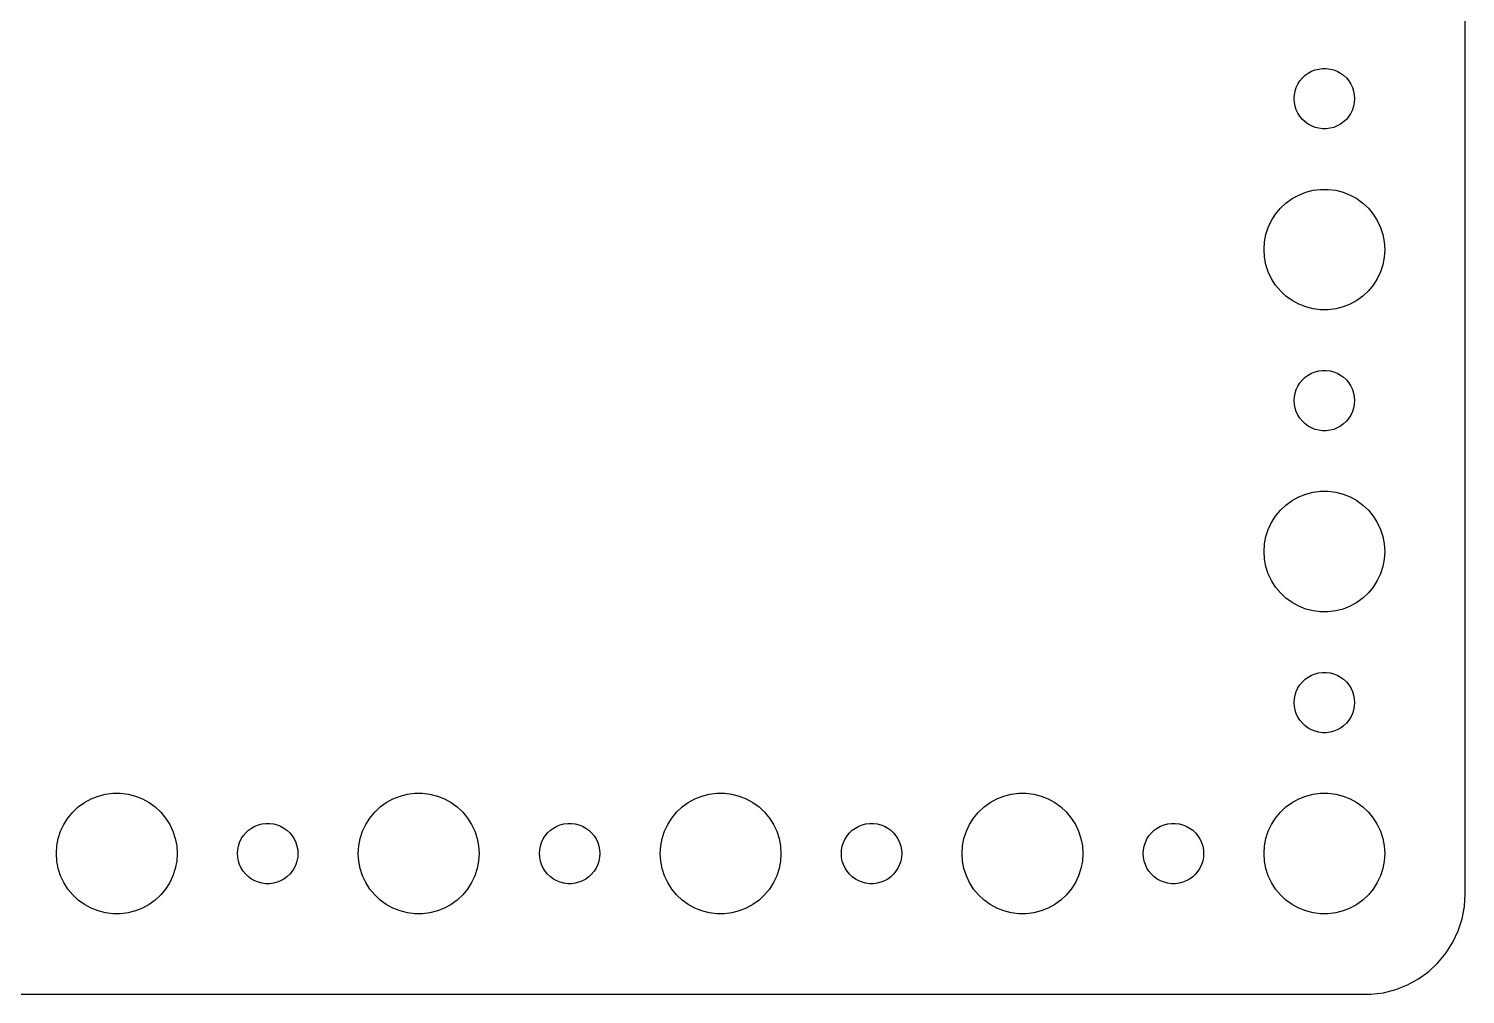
# Model space of a CAD drawing. Header units: metres. Extents: x -134 to 134, y 518 to 1078.
# Drawn here: x 63.1 to 134.5, y 974 to 1022 of the extents above; entities that cross this region are included whole.
import ezdxf

# ---------------------------------------------------------------- set-up
doc = ezdxf.new("R2010")
doc.units = ezdxf.units.M

msp = doc.modelspace()

# ---------------------------------------------------------------- linework, layer by layer
for p, q in [((134.5, 979), (134.5, 1073)), ((127.036, 1019.93), (127.219, 1019.97)), ((127.219, 1019.97), (127.406, 1020)), ((127.406, 1020), (127.594, 1020)), ((127.594, 1020), (127.781, 1019.97)), ((127.781, 1019.97), (127.964, 1019.93)), ((126.186, 1019.22), (126.286, 1019.38)), ((126.286, 1019.38), (126.407, 1019.53)), ((126.407, 1019.53), (126.544, 1019.66)), ((126.544, 1019.66), (126.696, 1019.77)), ((126.696, 1019.77), (126.861, 1019.86)), ((126.861, 1019.86), (127.036, 1019.93)), ((127.964, 1019.93), (128.139, 1019.86)), ((128.139, 1019.86), (128.304, 1019.77)), ((128.304, 1019.77), (128.456, 1019.66)), ((128.456, 1019.66), (128.593, 1019.53)), ((128.593, 1019.53), (128.714, 1019.38)), ((128.714, 1019.38), (128.814, 1019.22)), ((126, 1018.5), (126.012, 1018.69)), ((126.012, 1018.69), (126.047, 1018.87)), ((126.047, 1018.87), (126.105, 1019.05)), ((126.105, 1019.05), (126.186, 1019.22)), ((128.814, 1019.22), (128.895, 1019.05)), ((128.895, 1019.05), (128.953, 1018.87)), ((128.953, 1018.87), (128.988, 1018.69)), ((128.988, 1018.69), (129, 1018.5)), ((126.012, 1018.31), (126, 1018.5)), ((126.047, 1018.13), (126.012, 1018.31)), ((126.105, 1017.95), (126.047, 1018.13)), ((126.186, 1017.78), (126.105, 1017.95)), ((128.895, 1017.95), (128.814, 1017.78)), ((128.953, 1018.13), (128.895, 1017.95)), ((128.988, 1018.31), (128.953, 1018.13)), ((129, 1018.5), (128.988, 1018.31)), ((126.286, 1017.62), (126.186, 1017.78)), ((126.407, 1017.47), (126.286, 1017.62)), ((126.544, 1017.34), (126.407, 1017.47)), ((126.696, 1017.23), (126.544, 1017.34)), ((126.861, 1017.14), (126.696, 1017.23)), ((127.036, 1017.07), (126.861, 1017.14)), ((128.139, 1017.14), (127.964, 1017.07)), ((128.304, 1017.23), (128.139, 1017.14)), ((128.456, 1017.34), (128.304, 1017.23)), ((128.593, 1017.47), (128.456, 1017.34)), ((128.714, 1017.62), (128.593, 1017.47)), ((128.814, 1017.78), (128.714, 1017.62)), ((127.219, 1017.03), (127.036, 1017.07)), ((127.406, 1017), (127.219, 1017.03)), ((127.594, 1017), (127.406, 1017)), ((127.781, 1017.03), (127.594, 1017)), ((127.964, 1017.07), (127.781, 1017.03)), ((125.588, 1013.31), (125.893, 1013.53)), ((125.893, 1013.53), (126.223, 1013.71)), ((126.223, 1013.71), (126.573, 1013.85)), ((126.573, 1013.85), (126.938, 1013.95)), ((126.938, 1013.95), (127.312, 1013.99)), ((127.312, 1013.99), (127.688, 1013.99)), ((127.688, 1013.99), (128.062, 1013.95)), ((128.062, 1013.95), (128.427, 1013.85)), ((128.427, 1013.85), (128.777, 1013.71)), ((128.777, 1013.71), (129.107, 1013.53)), ((129.107, 1013.53), (129.412, 1013.31)), ((125.073, 1012.76), (125.313, 1013.05)), ((125.313, 1013.05), (125.588, 1013.31)), ((129.412, 1013.31), (129.687, 1013.05)), ((129.687, 1013.05), (129.927, 1012.76)), ((124.594, 1011.75), (124.711, 1012.1)), ((124.711, 1012.1), (124.871, 1012.45)), ((124.871, 1012.45), (125.073, 1012.76)), ((129.927, 1012.76), (130.129, 1012.45)), ((130.129, 1012.45), (130.289, 1012.1)), ((130.289, 1012.1), (130.406, 1011.75)), ((124.524, 1011.38), (124.594, 1011.75)), ((130.406, 1011.75), (130.476, 1011.38)), ((124.5, 1011), (124.524, 1011.38)), ((124.524, 1010.62), (124.5, 1011)), ((130.476, 1011.38), (130.5, 1011)), ((130.5, 1011), (130.476, 1010.62)), ((124.594, 1010.25), (124.524, 1010.62)), ((124.711, 1009.9), (124.594, 1010.25)), ((130.406, 1010.25), (130.289, 1009.9)), ((130.476, 1010.62), (130.406, 1010.25)), ((124.871, 1009.55), (124.711, 1009.9)), ((125.073, 1009.24), (124.871, 1009.55)), ((130.129, 1009.55), (129.927, 1009.24)), ((130.289, 1009.9), (130.129, 1009.55)), ((125.313, 1008.95), (125.073, 1009.24)), ((125.588, 1008.69), (125.313, 1008.95)), ((125.893, 1008.47), (125.588, 1008.69)), ((129.412, 1008.69), (129.107, 1008.47)), ((129.687, 1008.95), (129.412, 1008.69)), ((129.927, 1009.24), (129.687, 1008.95)), ((126.223, 1008.29), (125.893, 1008.47)), ((126.573, 1008.15), (126.223, 1008.29)), ((126.938, 1008.05), (126.573, 1008.15)), ((127.312, 1008.01), (126.938, 1008.05)), ((127.688, 1008.01), (127.312, 1008.01)), ((128.062, 1008.05), (127.688, 1008.01)), ((128.427, 1008.15), (128.062, 1008.05)), ((128.777, 1008.29), (128.427, 1008.15)), ((129.107, 1008.47), (128.777, 1008.29)), ((127.036, 1004.93), (127.219, 1004.97)), ((127.219, 1004.97), (127.406, 1005)), ((127.406, 1005), (127.594, 1005)), ((127.594, 1005), (127.781, 1004.97)), ((127.781, 1004.97), (127.964, 1004.93)), ((126.186, 1004.22), (126.286, 1004.38)), ((126.286, 1004.38), (126.407, 1004.53)), ((126.407, 1004.53), (126.544, 1004.66)), ((126.544, 1004.66), (126.696, 1004.77)), ((126.696, 1004.77), (126.861, 1004.86)), ((126.861, 1004.86), (127.036, 1004.93)), ((127.964, 1004.93), (128.139, 1004.86)), ((128.139, 1004.86), (128.304, 1004.77)), ((128.304, 1004.77), (128.456, 1004.66)), ((128.456, 1004.66), (128.593, 1004.53)), ((128.593, 1004.53), (128.714, 1004.38)), ((128.714, 1004.38), (128.814, 1004.22)), ((126, 1003.5), (126.012, 1003.69)), ((126.012, 1003.69), (126.047, 1003.87)), ((126.047, 1003.87), (126.105, 1004.05)), ((126.105, 1004.05), (126.186, 1004.22)), ((128.814, 1004.22), (128.895, 1004.05)), ((128.895, 1004.05), (128.953, 1003.87)), ((128.953, 1003.87), (128.988, 1003.69)), ((128.988, 1003.69), (129, 1003.5)), ((126.012, 1003.31), (126, 1003.5)), ((126.047, 1003.13), (126.012, 1003.31)), ((126.105, 1002.95), (126.047, 1003.13)), ((126.186, 1002.78), (126.105, 1002.95)), ((128.895, 1002.95), (128.814, 1002.78)), ((128.953, 1003.13), (128.895, 1002.95)), ((128.988, 1003.31), (128.953, 1003.13)), ((129, 1003.5), (128.988, 1003.31)), ((126.286, 1002.62), (126.186, 1002.78)), ((126.407, 1002.47), (126.286, 1002.62)), ((126.544, 1002.34), (126.407, 1002.47)), ((126.696, 1002.23), (126.544, 1002.34)), ((126.861, 1002.14), (126.696, 1002.23)), ((127.036, 1002.07), (126.861, 1002.14)), ((128.139, 1002.14), (127.964, 1002.07)), ((128.304, 1002.23), (128.139, 1002.14)), ((128.456, 1002.34), (128.304, 1002.23)), ((128.593, 1002.47), (128.456, 1002.34)), ((128.714, 1002.62), (128.593, 1002.47)), ((128.814, 1002.78), (128.714, 1002.62)), ((127.219, 1002.03), (127.036, 1002.07)), ((127.406, 1002), (127.219, 1002.03)), ((127.594, 1002), (127.406, 1002)), ((127.781, 1002.03), (127.594, 1002)), ((127.964, 1002.07), (127.781, 1002.03)), ((125.893, 998.533), (126.223, 998.714)), ((126.223, 998.714), (126.573, 998.853)), ((126.573, 998.853), (126.938, 998.947)), ((126.938, 998.947), (127.312, 998.994)), ((127.312, 998.994), (127.688, 998.994)), ((127.688, 998.994), (128.062, 998.947)), ((128.062, 998.947), (128.427, 998.853)), ((128.427, 998.853), (128.777, 998.714)), ((128.777, 998.714), (129.107, 998.533)), ((125.073, 997.763), (125.313, 998.054)), ((125.313, 998.054), (125.588, 998.312)), ((125.588, 998.312), (125.893, 998.533)), ((129.107, 998.533), (129.412, 998.312)), ((129.412, 998.312), (129.687, 998.054)), ((129.687, 998.054), (129.927, 997.763)), ((124.711, 997.104), (124.871, 997.445)), ((124.871, 997.445), (125.073, 997.763)), ((129.927, 997.763), (130.129, 997.445)), ((130.129, 997.445), (130.289, 997.104)), ((124.524, 996.376), (124.594, 996.746)), ((124.594, 996.746), (124.711, 997.104)), ((130.289, 997.104), (130.406, 996.746)), ((130.406, 996.746), (130.476, 996.376)), ((124.5, 996), (124.524, 996.376)), ((124.524, 995.624), (124.5, 996)), ((130.476, 996.376), (130.5, 996)), ((130.5, 996), (130.476, 995.624)), ((124.594, 995.254), (124.524, 995.624)), ((124.711, 994.896), (124.594, 995.254)), ((130.406, 995.254), (130.289, 994.896)), ((130.476, 995.624), (130.406, 995.254)), ((124.871, 994.555), (124.711, 994.896)), ((125.073, 994.237), (124.871, 994.555)), ((130.129, 994.555), (129.927, 994.237)), ((130.289, 994.896), (130.129, 994.555)), ((125.313, 993.946), (125.073, 994.237)), ((125.588, 993.688), (125.313, 993.946)), ((125.893, 993.467), (125.588, 993.688)), ((129.412, 993.688), (129.107, 993.467)), ((129.687, 993.946), (129.412, 993.688)), ((129.927, 994.237), (129.687, 993.946)), ((126.223, 993.286), (125.893, 993.467)), ((126.573, 993.147), (126.223, 993.286)), ((126.938, 993.053), (126.573, 993.147)), ((127.312, 993.006), (126.938, 993.053)), ((127.688, 993.006), (127.312, 993.006)), ((128.062, 993.053), (127.688, 993.006)), ((128.427, 993.147), (128.062, 993.053)), ((128.777, 993.286), (128.427, 993.147)), ((129.107, 993.467), (128.777, 993.286)), ((127.036, 989.927), (127.219, 989.973)), ((127.219, 989.973), (127.406, 989.997)), ((127.406, 989.997), (127.594, 989.997)), ((127.594, 989.997), (127.781, 989.973)), ((127.781, 989.973), (127.964, 989.927)), ((126.186, 989.223), (126.286, 989.382)), ((126.286, 989.382), (126.407, 989.527)), ((126.407, 989.527), (126.544, 989.656)), ((126.544, 989.656), (126.696, 989.766)), ((126.696, 989.766), (126.861, 989.857)), ((126.861, 989.857), (127.036, 989.927)), ((127.964, 989.927), (128.139, 989.857)), ((128.139, 989.857), (128.304, 989.766)), ((128.304, 989.766), (128.456, 989.656)), ((128.456, 989.656), (128.593, 989.527)), ((128.593, 989.527), (128.714, 989.382)), ((128.714, 989.382), (128.814, 989.223)), ((126, 988.5), (126.012, 988.688)), ((126.012, 988.688), (126.047, 988.873)), ((126.047, 988.873), (126.105, 989.052)), ((126.105, 989.052), (126.186, 989.223)), ((128.814, 989.223), (128.895, 989.052)), ((128.895, 989.052), (128.953, 988.873)), ((128.953, 988.873), (128.988, 988.688)), ((128.988, 988.688), (129, 988.5)), ((126.012, 988.312), (126, 988.5)), ((126.047, 988.127), (126.012, 988.312)), ((126.105, 987.948), (126.047, 988.127)), ((126.186, 987.777), (126.105, 987.948)), ((128.895, 987.948), (128.814, 987.777)), ((128.953, 988.127), (128.895, 987.948)), ((128.988, 988.312), (128.953, 988.127)), ((129, 988.5), (128.988, 988.312)), ((126.286, 987.618), (126.186, 987.777)), ((126.407, 987.473), (126.286, 987.618)), ((126.544, 987.344), (126.407, 987.473)), ((126.696, 987.234), (126.544, 987.344)), ((126.861, 987.143), (126.696, 987.234)), ((127.036, 987.073), (126.861, 987.143)), ((128.139, 987.143), (127.964, 987.073)), ((128.304, 987.234), (128.139, 987.143)), ((128.456, 987.344), (128.304, 987.234)), ((128.593, 987.473), (128.456, 987.344)), ((128.714, 987.618), (128.593, 987.473)), ((128.814, 987.777), (128.714, 987.618)), ((127.219, 987.027), (127.036, 987.073)), ((127.406, 987.003), (127.219, 987.027)), ((127.594, 987.003), (127.406, 987.003)), ((127.781, 987.027), (127.594, 987.003)), ((127.964, 987.073), (127.781, 987.027)), ((65.8925, 983.533), (66.2227, 983.714)), ((66.2227, 983.714), (66.573, 983.853)), ((66.573, 983.853), (66.9379, 983.947)), ((66.9379, 983.947), (67.3116, 983.994)), ((67.3116, 983.994), (67.6884, 983.994)), ((67.6884, 983.994), (68.0621, 983.947)), ((68.0621, 983.947), (68.427, 983.853)), ((68.427, 983.853), (68.7773, 983.714)), ((68.7773, 983.714), (69.1075, 983.533)), ((80.8925, 983.533), (81.2227, 983.714)), ((81.2227, 983.714), (81.573, 983.853)), ((81.573, 983.853), (81.9379, 983.947)), ((81.9379, 983.947), (82.3116, 983.994)), ((82.3116, 983.994), (82.6884, 983.994)), ((82.6884, 983.994), (83.0621, 983.947)), ((83.0621, 983.947), (83.427, 983.853)), ((83.427, 983.853), (83.7773, 983.714)), ((83.7773, 983.714), (84.1075, 983.533)), ((95.8925, 983.533), (96.2227, 983.714)), ((96.2227, 983.714), (96.573, 983.853)), ((96.573, 983.853), (96.9379, 983.947)), ((96.9379, 983.947), (97.3116, 983.994)), ((97.3116, 983.994), (97.6884, 983.994)), ((97.6884, 983.994), (98.0621, 983.947)), ((98.0621, 983.947), (98.427, 983.853)), ((98.427, 983.853), (98.7773, 983.714)), ((98.7773, 983.714), (99.1075, 983.533)), ((110.893, 983.533), (111.223, 983.714)), ((111.223, 983.714), (111.573, 983.853)), ((111.573, 983.853), (111.938, 983.947)), ((111.938, 983.947), (112.312, 983.994)), ((112.312, 983.994), (112.688, 983.994)), ((112.688, 983.994), (113.062, 983.947)), ((113.062, 983.947), (113.427, 983.853)), ((113.427, 983.853), (113.777, 983.714)), ((113.777, 983.714), (114.107, 983.533)), ((125.893, 983.533), (126.223, 983.714)), ((126.223, 983.714), (126.573, 983.853)), ((126.573, 983.853), (126.938, 983.947)), ((126.938, 983.947), (127.312, 983.994)), ((127.312, 983.994), (127.688, 983.994)), ((127.688, 983.994), (128.062, 983.947)), ((128.062, 983.947), (128.427, 983.853)), ((128.427, 983.853), (128.777, 983.714)), ((128.777, 983.714), (129.107, 983.533)), ((65.073, 982.763), (65.3131, 983.054)), ((65.3131, 983.054), (65.5877, 983.312)), ((65.5877, 983.312), (65.8925, 983.533)), ((69.1075, 983.533), (69.4123, 983.312)), ((69.4123, 983.312), (69.6869, 983.054)), ((69.6869, 983.054), (69.927, 982.763)), ((80.073, 982.763), (80.3131, 983.054)), ((80.3131, 983.054), (80.5877, 983.312)), ((80.5877, 983.312), (80.8925, 983.533)), ((84.1075, 983.533), (84.4123, 983.312)), ((84.4123, 983.312), (84.6869, 983.054)), ((84.6869, 983.054), (84.927, 982.763)), ((95.073, 982.763), (95.3131, 983.054)), ((95.3131, 983.054), (95.5877, 983.312)), ((95.5877, 983.312), (95.8925, 983.533)), ((99.1075, 983.533), (99.4123, 983.312)), ((99.4123, 983.312), (99.6869, 983.054)), ((99.6869, 983.054), (99.927, 982.763)), ((110.073, 982.763), (110.313, 983.054)), ((110.313, 983.054), (110.588, 983.312)), ((110.588, 983.312), (110.893, 983.533)), ((114.107, 983.533), (114.412, 983.312)), ((114.412, 983.312), (114.687, 983.054)), ((114.687, 983.054), (114.927, 982.763)), ((125.073, 982.763), (125.313, 983.054)), ((125.313, 983.054), (125.588, 983.312)), ((125.588, 983.312), (125.893, 983.533)), ((129.107, 983.533), (129.412, 983.312)), ((129.412, 983.312), (129.687, 983.054)), ((129.687, 983.054), (129.927, 982.763)), ((64.7107, 982.104), (64.8711, 982.445)), ((64.8711, 982.445), (65.073, 982.763)), ((69.927, 982.763), (70.1289, 982.445)), ((70.1289, 982.445), (70.2893, 982.104)), ((73.9065, 982.027), (74.0439, 982.156)), ((74.0439, 982.156), (74.1963, 982.266)), ((74.1963, 982.266), (74.3613, 982.357)), ((74.3613, 982.357), (74.5365, 982.427)), ((74.5365, 982.427), (74.7189, 982.473)), ((74.7189, 982.473), (74.9058, 982.497)), ((74.9058, 982.497), (75.0942, 982.497)), ((75.0942, 982.497), (75.2811, 982.473)), ((75.2811, 982.473), (75.4635, 982.427)), ((75.4635, 982.427), (75.6387, 982.357)), ((75.6387, 982.357), (75.8037, 982.266)), ((75.8037, 982.266), (75.9561, 982.156)), ((75.9561, 982.156), (76.0934, 982.027)), ((79.7107, 982.104), (79.8711, 982.445)), ((79.8711, 982.445), (80.073, 982.763)), ((84.927, 982.763), (85.1289, 982.445)), ((85.1289, 982.445), (85.2893, 982.104)), ((88.9065, 982.027), (89.0439, 982.156)), ((89.0439, 982.156), (89.1963, 982.266)), ((89.1963, 982.266), (89.3613, 982.357)), ((89.3613, 982.357), (89.5365, 982.427)), ((89.5365, 982.427), (89.7189, 982.473)), ((89.7189, 982.473), (89.9058, 982.497)), ((89.9058, 982.497), (90.0942, 982.497)), ((90.0942, 982.497), (90.2811, 982.473)), ((90.2811, 982.473), (90.4635, 982.427)), ((90.4635, 982.427), (90.6387, 982.357)), ((90.6387, 982.357), (90.8037, 982.266)), ((90.8037, 982.266), (90.9561, 982.156)), ((90.9561, 982.156), (91.0934, 982.027)), ((94.7107, 982.104), (94.8711, 982.445)), ((94.8711, 982.445), (95.073, 982.763)), ((99.927, 982.763), (100.129, 982.445)), ((100.129, 982.445), (100.289, 982.104)), ((103.907, 982.027), (104.044, 982.156)), ((104.044, 982.156), (104.196, 982.266)), ((104.196, 982.266), (104.361, 982.357)), ((104.361, 982.357), (104.536, 982.427)), ((104.536, 982.427), (104.719, 982.473)), ((104.719, 982.473), (104.906, 982.497)), ((104.906, 982.497), (105.094, 982.497)), ((105.094, 982.497), (105.281, 982.473)), ((105.281, 982.473), (105.464, 982.427)), ((105.464, 982.427), (105.639, 982.357)), ((105.639, 982.357), (105.804, 982.266)), ((105.804, 982.266), (105.956, 982.156)), ((105.956, 982.156), (106.093, 982.027)), ((109.711, 982.104), (109.871, 982.445)), ((109.871, 982.445), (110.073, 982.763)), ((114.927, 982.763), (115.129, 982.445)), ((115.129, 982.445), (115.289, 982.104)), ((118.907, 982.027), (119.044, 982.156)), ((119.044, 982.156), (119.196, 982.266)), ((119.196, 982.266), (119.361, 982.357)), ((119.361, 982.357), (119.536, 982.427)), ((119.536, 982.427), (119.719, 982.473)), ((119.719, 982.473), (119.906, 982.497)), ((119.906, 982.497), (120.094, 982.497)), ((120.094, 982.497), (120.281, 982.473)), ((120.281, 982.473), (120.464, 982.427)), ((120.464, 982.427), (120.639, 982.357)), ((120.639, 982.357), (120.804, 982.266)), ((120.804, 982.266), (120.956, 982.156)), ((120.956, 982.156), (121.093, 982.027)), ((124.711, 982.104), (124.871, 982.445)), ((124.871, 982.445), (125.073, 982.763)), ((129.927, 982.763), (130.129, 982.445)), ((130.129, 982.445), (130.289, 982.104)), ((64.5237, 981.376), (64.5943, 981.746)), ((64.5943, 981.746), (64.7107, 982.104)), ((70.2893, 982.104), (70.4057, 981.746)), ((70.4057, 981.746), (70.4763, 981.376)), ((73.5471, 981.373), (73.6053, 981.552)), ((73.6053, 981.552), (73.6855, 981.723)), ((73.6855, 981.723), (73.7865, 981.882)), ((73.7865, 981.882), (73.9065, 982.027)), ((76.0934, 982.027), (76.2135, 981.882)), ((76.2135, 981.882), (76.3145, 981.723)), ((76.3145, 981.723), (76.3947, 981.552)), ((76.3947, 981.552), (76.4529, 981.373)), ((79.5237, 981.376), (79.5943, 981.746)), ((79.5943, 981.746), (79.7107, 982.104)), ((85.2893, 982.104), (85.4057, 981.746)), ((85.4057, 981.746), (85.4763, 981.376)), ((88.5471, 981.373), (88.6053, 981.552)), ((88.6053, 981.552), (88.6855, 981.723)), ((88.6855, 981.723), (88.7865, 981.882)), ((88.7865, 981.882), (88.9065, 982.027)), ((91.0934, 982.027), (91.2135, 981.882)), ((91.2135, 981.882), (91.3145, 981.723)), ((91.3145, 981.723), (91.3947, 981.552)), ((91.3947, 981.552), (91.4529, 981.373)), ((94.5237, 981.376), (94.5943, 981.746)), ((94.5943, 981.746), (94.7107, 982.104)), ((100.289, 982.104), (100.406, 981.746)), ((100.406, 981.746), (100.476, 981.376)), ((103.547, 981.373), (103.605, 981.552)), ((103.605, 981.552), (103.686, 981.723)), ((103.686, 981.723), (103.786, 981.882)), ((103.786, 981.882), (103.907, 982.027)), ((106.093, 982.027), (106.214, 981.882)), ((106.214, 981.882), (106.314, 981.723)), ((106.314, 981.723), (106.395, 981.552)), ((106.395, 981.552), (106.453, 981.373)), ((109.524, 981.376), (109.594, 981.746)), ((109.594, 981.746), (109.711, 982.104)), ((115.289, 982.104), (115.406, 981.746)), ((115.406, 981.746), (115.476, 981.376)), ((118.547, 981.373), (118.605, 981.552)), ((118.605, 981.552), (118.686, 981.723)), ((118.686, 981.723), (118.786, 981.882)), ((118.786, 981.882), (118.907, 982.027)), ((121.093, 982.027), (121.214, 981.882)), ((121.214, 981.882), (121.314, 981.723)), ((121.314, 981.723), (121.395, 981.552)), ((121.395, 981.552), (121.453, 981.373)), ((124.524, 981.376), (124.594, 981.746)), ((124.594, 981.746), (124.711, 982.104)), ((130.289, 982.104), (130.406, 981.746)), ((130.406, 981.746), (130.476, 981.376)), ((64.5, 981), (64.5237, 981.376)), ((64.5237, 980.624), (64.5, 981)), ((70.4763, 981.376), (70.5, 981)), ((70.5, 981), (70.4763, 980.624)), ((73.5, 981), (73.5118, 981.188)), ((73.5118, 980.812), (73.5, 981)), ((73.5118, 981.188), (73.5471, 981.373)), ((73.5471, 980.627), (73.5118, 980.812)), ((76.4529, 981.373), (76.4882, 981.188)), ((76.4882, 980.812), (76.4529, 980.627)), ((76.4882, 981.188), (76.5, 981)), ((76.5, 981), (76.4882, 980.812)), ((79.5, 981), (79.5237, 981.376)), ((79.5237, 980.624), (79.5, 981)), ((85.4763, 981.376), (85.5, 981)), ((85.5, 981), (85.4763, 980.624)), ((88.5, 981), (88.5118, 981.188)), ((88.5118, 980.812), (88.5, 981)), ((88.5118, 981.188), (88.5471, 981.373)), ((88.5471, 980.627), (88.5118, 980.812)), ((91.4529, 981.373), (91.4882, 981.188)), ((91.4882, 980.812), (91.4529, 980.627)), ((91.4882, 981.188), (91.5, 981)), ((91.5, 981), (91.4882, 980.812)), ((94.5, 981), (94.5237, 981.376)), ((94.5237, 980.624), (94.5, 981)), ((100.476, 981.376), (100.5, 981)), ((100.5, 981), (100.476, 980.624)), ((103.5, 981), (103.512, 981.188)), ((103.512, 980.812), (103.5, 981)), ((103.512, 981.188), (103.547, 981.373)), ((103.547, 980.627), (103.512, 980.812)), ((106.453, 981.373), (106.488, 981.188)), ((106.488, 980.812), (106.453, 980.627)), ((106.488, 981.188), (106.5, 981)), ((106.5, 981), (106.488, 980.812)), ((109.5, 981), (109.524, 981.376)), ((109.524, 980.624), (109.5, 981)), ((115.476, 981.376), (115.5, 981)), ((115.5, 981), (115.476, 980.624)), ((118.5, 981), (118.512, 981.188)), ((118.512, 980.812), (118.5, 981)), ((118.512, 981.188), (118.547, 981.373)), ((118.547, 980.627), (118.512, 980.812)), ((121.453, 981.373), (121.488, 981.188)), ((121.488, 980.812), (121.453, 980.627)), ((121.488, 981.188), (121.5, 981)), ((121.5, 981), (121.488, 980.812)), ((124.5, 981), (124.524, 981.376)), ((124.524, 980.624), (124.5, 981)), ((130.476, 981.376), (130.5, 981)), ((130.5, 981), (130.476, 980.624)), ((64.5943, 980.254), (64.5237, 980.624)), ((64.7107, 979.896), (64.5943, 980.254)), ((70.4057, 980.254), (70.2893, 979.896)), ((70.4763, 980.624), (70.4057, 980.254)), ((73.6053, 980.448), (73.5471, 980.627)), ((73.6855, 980.277), (73.6053, 980.448)), ((73.7865, 980.118), (73.6855, 980.277)), ((73.9065, 979.973), (73.7865, 980.118)), ((76.2135, 980.118), (76.0934, 979.973)), ((76.3145, 980.277), (76.2135, 980.118)), ((76.3947, 980.448), (76.3145, 980.277)), ((76.4529, 980.627), (76.3947, 980.448)), ((79.5943, 980.254), (79.5237, 980.624)), ((79.7107, 979.896), (79.5943, 980.254)), ((85.4057, 980.254), (85.2893, 979.896)), ((85.4763, 980.624), (85.4057, 980.254)), ((88.6053, 980.448), (88.5471, 980.627)), ((88.6855, 980.277), (88.6053, 980.448)), ((88.7865, 980.118), (88.6855, 980.277)), ((88.9065, 979.973), (88.7865, 980.118)), ((91.2135, 980.118), (91.0934, 979.973)), ((91.3145, 980.277), (91.2135, 980.118)), ((91.3947, 980.448), (91.3145, 980.277)), ((91.4529, 980.627), (91.3947, 980.448)), ((94.5943, 980.254), (94.5237, 980.624)), ((94.7107, 979.896), (94.5943, 980.254)), ((100.406, 980.254), (100.289, 979.896)), ((100.476, 980.624), (100.406, 980.254)), ((103.605, 980.448), (103.547, 980.627)), ((103.686, 980.277), (103.605, 980.448)), ((103.786, 980.118), (103.686, 980.277)), ((103.907, 979.973), (103.786, 980.118)), ((106.214, 980.118), (106.093, 979.973)), ((106.314, 980.277), (106.214, 980.118)), ((106.395, 980.448), (106.314, 980.277)), ((106.453, 980.627), (106.395, 980.448)), ((109.594, 980.254), (109.524, 980.624)), ((109.711, 979.896), (109.594, 980.254)), ((115.406, 980.254), (115.289, 979.896)), ((115.476, 980.624), (115.406, 980.254)), ((118.605, 980.448), (118.547, 980.627)), ((118.686, 980.277), (118.605, 980.448)), ((118.786, 980.118), (118.686, 980.277)), ((118.907, 979.973), (118.786, 980.118)), ((121.214, 980.118), (121.093, 979.973)), ((121.314, 980.277), (121.214, 980.118)), ((121.395, 980.448), (121.314, 980.277)), ((121.453, 980.627), (121.395, 980.448)), ((124.594, 980.254), (124.524, 980.624)), ((124.711, 979.896), (124.594, 980.254)), ((130.406, 980.254), (130.289, 979.896)), ((130.476, 980.624), (130.406, 980.254)), ((64.8711, 979.555), (64.7107, 979.896)), ((65.073, 979.237), (64.8711, 979.555)), ((70.1289, 979.555), (69.927, 979.237)), ((70.2893, 979.896), (70.1289, 979.555)), ((74.0439, 979.844), (73.9065, 979.973)), ((74.1963, 979.734), (74.0439, 979.844)), ((74.3613, 979.643), (74.1963, 979.734)), ((74.5365, 979.573), (74.3613, 979.643)), ((74.7189, 979.527), (74.5365, 979.573)), ((74.9058, 979.503), (74.7189, 979.527)), ((75.0942, 979.503), (74.9058, 979.503)), ((75.2811, 979.527), (75.0942, 979.503)), ((75.4635, 979.573), (75.2811, 979.527)), ((75.6387, 979.643), (75.4635, 979.573)), ((75.8037, 979.734), (75.6387, 979.643)), ((75.9561, 979.844), (75.8037, 979.734)), ((76.0934, 979.973), (75.9561, 979.844)), ((79.8711, 979.555), (79.7107, 979.896)), ((80.073, 979.237), (79.8711, 979.555)), ((85.1289, 979.555), (84.927, 979.237)), ((85.2893, 979.896), (85.1289, 979.555)), ((89.0439, 979.844), (88.9065, 979.973)), ((89.1963, 979.734), (89.0439, 979.844)), ((89.3613, 979.643), (89.1963, 979.734)), ((89.5365, 979.573), (89.3613, 979.643)), ((89.7189, 979.527), (89.5365, 979.573)), ((89.9058, 979.503), (89.7189, 979.527)), ((90.0942, 979.503), (89.9058, 979.503)), ((90.2811, 979.527), (90.0942, 979.503)), ((90.4635, 979.573), (90.2811, 979.527)), ((90.6387, 979.643), (90.4635, 979.573)), ((90.8037, 979.734), (90.6387, 979.643)), ((90.9561, 979.844), (90.8037, 979.734)), ((91.0934, 979.973), (90.9561, 979.844)), ((94.8711, 979.555), (94.7107, 979.896)), ((95.073, 979.237), (94.8711, 979.555)), ((100.129, 979.555), (99.927, 979.237)), ((100.289, 979.896), (100.129, 979.555)), ((104.044, 979.844), (103.907, 979.973)), ((104.196, 979.734), (104.044, 979.844)), ((104.361, 979.643), (104.196, 979.734)), ((104.536, 979.573), (104.361, 979.643)), ((104.719, 979.527), (104.536, 979.573)), ((104.906, 979.503), (104.719, 979.527)), ((105.094, 979.503), (104.906, 979.503)), ((105.281, 979.527), (105.094, 979.503)), ((105.464, 979.573), (105.281, 979.527)), ((105.639, 979.643), (105.464, 979.573)), ((105.804, 979.734), (105.639, 979.643)), ((105.956, 979.844), (105.804, 979.734)), ((106.093, 979.973), (105.956, 979.844)), ((109.871, 979.555), (109.711, 979.896)), ((110.073, 979.237), (109.871, 979.555)), ((115.129, 979.555), (114.927, 979.237)), ((115.289, 979.896), (115.129, 979.555)), ((119.044, 979.844), (118.907, 979.973)), ((119.196, 979.734), (119.044, 979.844)), ((119.361, 979.643), (119.196, 979.734)), ((119.536, 979.573), (119.361, 979.643)), ((119.719, 979.527), (119.536, 979.573)), ((119.906, 979.503), (119.719, 979.527)), ((120.094, 979.503), (119.906, 979.503)), ((120.281, 979.527), (120.094, 979.503)), ((120.464, 979.573), (120.281, 979.527)), ((120.639, 979.643), (120.464, 979.573)), ((120.804, 979.734), (120.639, 979.643)), ((120.956, 979.844), (120.804, 979.734)), ((121.093, 979.973), (120.956, 979.844)), ((124.871, 979.555), (124.711, 979.896)), ((125.073, 979.237), (124.871, 979.555)), ((130.129, 979.555), (129.927, 979.237)), ((130.289, 979.896), (130.129, 979.555)), ((65.3131, 978.946), (65.073, 979.237)), ((65.5877, 978.688), (65.3131, 978.946)), ((65.8925, 978.467), (65.5877, 978.688)), ((69.4123, 978.688), (69.1075, 978.467)), ((69.6869, 978.946), (69.4123, 978.688)), ((69.927, 979.237), (69.6869, 978.946)), ((80.3131, 978.946), (80.073, 979.237)), ((80.5877, 978.688), (80.3131, 978.946)), ((80.8925, 978.467), (80.5877, 978.688)), ((84.4123, 978.688), (84.1075, 978.467)), ((84.6869, 978.946), (84.4123, 978.688)), ((84.927, 979.237), (84.6869, 978.946)), ((95.3131, 978.946), (95.073, 979.237)), ((95.5877, 978.688), (95.3131, 978.946)), ((95.8925, 978.467), (95.5877, 978.688)), ((99.4123, 978.688), (99.1075, 978.467)), ((99.6869, 978.946), (99.4123, 978.688)), ((99.927, 979.237), (99.6869, 978.946)), ((110.313, 978.946), (110.073, 979.237)), ((110.588, 978.688), (110.313, 978.946)), ((110.893, 978.467), (110.588, 978.688)), ((114.412, 978.688), (114.107, 978.467)), ((114.687, 978.946), (114.412, 978.688)), ((114.927, 979.237), (114.687, 978.946)), ((125.313, 978.946), (125.073, 979.237)), ((125.588, 978.688), (125.313, 978.946)), ((125.893, 978.467), (125.588, 978.688)), ((129.412, 978.688), (129.107, 978.467)), ((129.687, 978.946), (129.412, 978.688)), ((129.927, 979.237), (129.687, 978.946)), ((134.461, 978.373), (134.5, 979)), ((66.2227, 978.286), (65.8925, 978.467)), ((66.573, 978.147), (66.2227, 978.286)), ((66.9379, 978.053), (66.573, 978.147)), ((67.3116, 978.006), (66.9379, 978.053)), ((67.6884, 978.006), (67.3116, 978.006)), ((68.0621, 978.053), (67.6884, 978.006)), ((68.427, 978.147), (68.0621, 978.053)), ((68.7773, 978.286), (68.427, 978.147)), ((69.1075, 978.467), (68.7773, 978.286)), ((81.2227, 978.286), (80.8925, 978.467)), ((81.573, 978.147), (81.2227, 978.286)), ((81.9379, 978.053), (81.573, 978.147)), ((82.3116, 978.006), (81.9379, 978.053)), ((82.6884, 978.006), (82.3116, 978.006)), ((83.0621, 978.053), (82.6884, 978.006)), ((83.427, 978.147), (83.0621, 978.053)), ((83.7773, 978.286), (83.427, 978.147)), ((84.1075, 978.467), (83.7773, 978.286)), ((96.2227, 978.286), (95.8925, 978.467)), ((96.573, 978.147), (96.2227, 978.286)), ((96.9379, 978.053), (96.573, 978.147)), ((97.3116, 978.006), (96.9379, 978.053)), ((97.6884, 978.006), (97.3116, 978.006)), ((98.0621, 978.053), (97.6884, 978.006)), ((98.427, 978.147), (98.0621, 978.053)), ((98.7773, 978.286), (98.427, 978.147)), ((99.1075, 978.467), (98.7773, 978.286)), ((111.223, 978.286), (110.893, 978.467)), ((111.573, 978.147), (111.223, 978.286)), ((111.938, 978.053), (111.573, 978.147)), ((112.312, 978.006), (111.938, 978.053)), ((112.688, 978.006), (112.312, 978.006)), ((113.062, 978.053), (112.688, 978.006)), ((113.427, 978.147), (113.062, 978.053)), ((113.777, 978.286), (113.427, 978.147)), ((114.107, 978.467), (113.777, 978.286)), ((126.223, 978.286), (125.893, 978.467)), ((126.573, 978.147), (126.223, 978.286)), ((126.938, 978.053), (126.573, 978.147)), ((127.312, 978.006), (126.938, 978.053)), ((127.688, 978.006), (127.312, 978.006)), ((128.062, 978.053), (127.688, 978.006)), ((128.427, 978.147), (128.062, 978.053)), ((128.777, 978.286), (128.427, 978.147)), ((129.107, 978.467), (128.777, 978.286)), ((134.343, 977.757), (134.461, 978.373)), ((133.882, 976.591), (134.149, 977.159)), ((134.149, 977.159), (134.343, 977.757)), ((133.545, 976.061), (133.882, 976.591)), ((133.145, 975.577), (133.545, 976.061)), ((132.179, 974.778), (132.687, 975.147)), ((132.687, 975.147), (133.145, 975.577)), ((131.045, 974.245), (131.629, 974.476)), ((131.629, 974.476), (132.179, 974.778)), ((-129.814, 974.01), (129.814, 974.01)), ((129.814, 974.01), (130.437, 974.089)), ((130.437, 974.089), (131.045, 974.245))]:
    msp.add_line(p, q)

doc.saveas('drawing.dxf')
